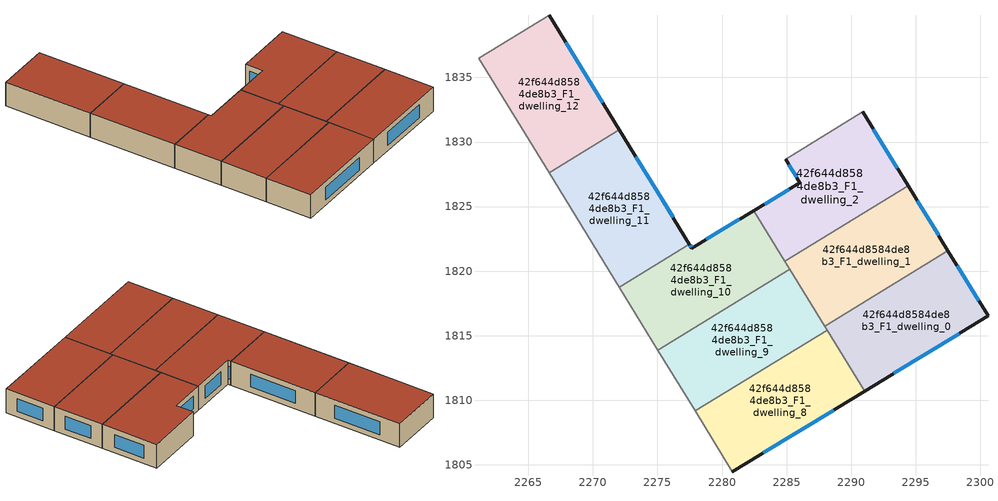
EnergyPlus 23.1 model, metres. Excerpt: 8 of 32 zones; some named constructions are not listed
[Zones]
42f644d8584de8b3_F1_dwelling_0
 floor to 42f644d8584de8b3_F0_dwelling_0 (EU_floor_Construction): 2297.49,1821.59 2300.59,1816.54 2291.03,1810.71 2287.95,1815.73 z3
 wall outside (EU_wall_Construction): 2291.03,1810.71 2300.59,1816.54 2297.49,1821.59 z3:6
 wall to 42f644d8584de8b3_F1_dwelling_1 (EU_wall_Construction): 2297.49,1821.59 2287.95,1815.73 z3:6
 wall to 42f644d8584de8b3_F1_dwelling_8 (EU_wall_Construction): 2288.13,1815.44 2291.03,1810.71 z3:6
 wall to 42f644d8584de8b3_F1_dwelling_9 (EU_wall_Construction): 2287.95,1815.73 2288.13,1815.44 z3:6
 window (EU_Window_Construction): 2293.27,1812.08 2298.35,1815.17 / 2299.86,1817.72 2298.22,1820.4 z3.7:5.3
 roof outside (EU_roof_Construction): 2300.59,1816.54 2297.49,1821.59 2287.95,1815.73 2291.03,1810.71 z6
42f644d8584de8b3_F1_dwelling_1
 floor to 42f644d8584de8b3_F0_dwelling_1 (EU_floor_Construction): 2294.4,1826.63 2297.49,1821.59 2287.95,1815.73 2284.85,1820.77 z3
 wall outside (EU_wall_Construction): 2297.49,1821.59 2294.4,1826.63 z3:6
 wall to 42f644d8584de8b3_F1_dwelling_2 (EU_wall_Construction): 2294.4,1826.63 2284.85,1820.77 z3:6
 wall to 42f644d8584de8b3_F1_dwelling_9 (EU_wall_Construction): 2285.24,1820.15 2287.95,1815.73 z3:6
 wall to 42f644d8584de8b3_F1_dwelling_10 (EU_wall_Construction): 2284.86,1820.77 2285.24,1820.15 z3:6
 window (EU_Window_Construction): 2296.76,1822.77 2295.13,1825.45 z3.7:5.3
 roof outside (EU_roof_Construction): 2297.49,1821.59 2294.4,1826.63 2284.85,1820.77 2287.95,1815.73 z6
42f644d8584de8b3_F1_dwelling_10
 floor to 42f644d8584de8b3_F0_dwelling_10 (EU_floor_Construction): 2282.45,1824.69 2285.24,1820.15 2275.03,1813.89 2272.05,1818.76 2277.48,1822.09 2277.67,1821.78 z3
 wall outside (EU_wall_Construction): 2282.45,1824.69 2277.67,1821.78 2277.48,1822.09 z3:6
 wall to 42f644d8584de8b3_F1_dwelling_9 (EU_wall_Construction): 2275.03,1813.89 2285.24,1820.15 z3:6
 wall adiabatic (EU_wall_Construction): 2272.05,1818.76 2275.03,1813.89 z3:6
 wall to 42f644d8584de8b3_F1_dwelling_11 (EU_wall_Construction): 2277.48,1822.09 2272.05,1818.76 z3:6
 wall to 42f644d8584de8b3_F1_dwelling_2 (EU_wall_Construction): 2284.86,1820.77 2282.45,1824.69 z3:6
 window (EU_Window_Construction): 2281.33,1824 2278.79,1822.46 / 2277.62,1821.85 2277.52,1822.01 z3.7:5.3
 roof outside (EU_roof_Construction): 2285.24,1820.15 2282.45,1824.69 2277.67,1821.78 2277.48,1822.09 2272.05,1818.76 2275.03,1813.89 z6
42f644d8584de8b3_F1_dwelling_11
 floor to 42f644d8584de8b3_F0_dwelling_11 (EU_floor_Construction): 2272.04,1830.94 2277.48,1822.09 2272.05,1818.76 2266.61,1827.61 z3
 wall outside (EU_wall_Construction): 2277.48,1822.09 2272.04,1830.94 z3:6
 wall adiabatic (EU_wall_Construction): 2266.61,1827.61 2272.05,1818.76 z3:6
 wall to 42f644d8584de8b3_F1_dwelling_12 (EU_wall_Construction): 2272.04,1830.94 2266.61,1827.61 z3:6
 window (EU_Window_Construction): 2276.2,1824.17 2273.32,1828.86 z3.7:5.3
 roof outside (EU_roof_Construction): 2277.48,1822.09 2272.04,1830.94 2266.61,1827.61 2272.05,1818.76 z6
42f644d8584de8b3_F1_dwelling_12
 floor to 42f644d8584de8b3_F0_dwelling_12 (EU_floor_Construction): 2266.61,1839.8 2272.04,1830.94 2266.61,1827.61 2261.18,1836.47 z3
 wall outside (EU_wall_Construction): 2272.04,1830.94 2266.61,1839.8 z3:6
 wall adiabatic (EU_wall_Construction): 2261.18,1836.47 2266.61,1827.61 z3:6
 wall to 42f644d8584de8b3_F1_dwelling_13 (EU_wall_Construction): 2266.61,1839.8 2261.18,1836.47 z3:6
 window (EU_Window_Construction): 2270.77,1833.02 2267.89,1837.72 z3.7:5.3
 roof outside (EU_roof_Construction): 2272.04,1830.94 2266.61,1839.8 2261.18,1836.47 2266.61,1827.61 z6
42f644d8584de8b3_F1_dwelling_2
 floor to 42f644d8584de8b3_F0_dwelling_2 (EU_floor_Construction): 2290.9,1832.34 2294.4,1826.63 2284.85,1820.77 2282.45,1824.69 2286.03,1826.86 2284.91,1828.67 z3
 wall outside (EU_wall_Construction): 2294.4,1826.63 2290.9,1832.34 / 2284.91,1828.67 2286.03,1826.86 2282.45,1824.69 z3:6
 wall to 42f644d8584de8b3_F1_dwelling_3 (EU_wall_Construction): 2290.9,1832.34 2284.91,1828.67 z3:6
 window (EU_Window_Construction): 2293.58,1827.97 2291.72,1831 / 2285.19,1826.35 2283.29,1825.2 / 2285.17,1828.25 2285.76,1827.29 z3.7:5.3
 roof outside (EU_roof_Construction): 2294.4,1826.63 2290.9,1832.34 2284.91,1828.67 2286.03,1826.86 2282.45,1824.69 2284.85,1820.77 z6
42f644d8584de8b3_F1_dwelling_8
 floor to 42f644d8584de8b3_F0_dwelling_8 (EU_floor_Construction): 2288.13,1815.44 2291.03,1810.71 2280.81,1804.48 2277.92,1809.18 z3
 wall outside (EU_wall_Construction): 2280.81,1804.48 2291.03,1810.71 z3:6
 wall adiabatic (EU_wall_Construction): 2277.92,1809.18 2280.81,1804.48 z3:6
 wall to 42f644d8584de8b3_F1_dwelling_9 (EU_wall_Construction): 2288.13,1815.44 2277.92,1809.18 z3:6
 window (EU_Window_Construction): 2283.21,1805.95 2288.63,1809.25 z3.7:5.3
 roof outside (EU_roof_Construction): 2291.03,1810.71 2288.13,1815.44 2277.92,1809.18 2280.81,1804.48 z6
42f644d8584de8b3_F1_dwelling_9
 floor to 42f644d8584de8b3_F0_dwelling_9 (EU_floor_Construction): 2285.24,1820.15 2288.13,1815.44 2277.92,1809.18 2275.03,1813.89 z3
 wall adiabatic (EU_wall_Construction): 2275.03,1813.89 2277.92,1809.18 z3:6
 roof outside (EU_roof_Construction): 2288.13,1815.44 2285.24,1820.15 2275.03,1813.89 2277.92,1809.18 z6
[HVACTEMPLATE:THERMOSTAT] Constant Heating Setpoint=20; Constant Cooling Setpoint=50
EU_HeatOnly_42f644d8584de8b3_F0_dwelling_0; EU_HeatOnly_42f644d8584de8b3_F0_dwelling_1; EU_HeatOnly_42f644d8584de8b3_F0_dwelling_2; EU_HeatOnly_42f644d8584de8b3_F0_dwelling_3; EU_HeatOnly_42f644d8584de8b3_F0_dwelling_4; EU_HeatOnly_42f644d8584de8b3_F0_dwelling_5; EU_HeatOnly_42f644d8584de8b3_F0_dwelling_6; EU_HeatOnly_42f644d8584de8b3_F0_dwelling_7; EU_HeatOnly_42f644d8584de8b3_F0_dwelling_8; EU_HeatOnly_42f644d8584de8b3_F0_dwelling_9; EU_HeatOnly_42f644d8584de8b3_F0_dwelling_10; EU_HeatOnly_42f644d8584de8b3_F0_dwelling_11; EU_HeatOnly_42f644d8584de8b3_F0_dwelling_12; EU_HeatOnly_42f644d8584de8b3_F0_dwelling_13; EU_HeatOnly_42f644d8584de8b3_F0_dwelling_14; EU_HeatOnly_42f644d8584de8b3_F0_dwelling_15; EU_HeatOnly_42f644d8584de8b3_F1_dwelling_0; EU_HeatOnly_42f644d8584de8b3_F1_dwelling_1; EU_HeatOnly_42f644d8584de8b3_F1_dwelling_2; EU_HeatOnly_42f644d8584de8b3_F1_dwelling_3; EU_HeatOnly_42f644d8584de8b3_F1_dwelling_4; EU_HeatOnly_42f644d8584de8b3_F1_dwelling_5; EU_HeatOnly_42f644d8584de8b3_F1_dwelling_6; EU_HeatOnly_42f644d8584de8b3_F1_dwelling_7; EU_HeatOnly_42f644d8584de8b3_F1_dwelling_8; EU_HeatOnly_42f644d8584de8b3_F1_dwelling_9; EU_HeatOnly_42f644d8584de8b3_F1_dwelling_10; EU_HeatOnly_42f644d8584de8b3_F1_dwelling_11; EU_HeatOnly_42f644d8584de8b3_F1_dwelling_12; EU_HeatOnly_42f644d8584de8b3_F1_dwelling_13; EU_HeatOnly_42f644d8584de8b3_F1_dwelling_14; EU_HeatOnly_42f644d8584de8b3_F1_dwelling_15
[SCHEDULE:CONSTANT]
Name | Hourly Value
EU_AlwaysOn | 1
EU_CoolingOff | 0
[SCHEDULE:FILE]
EU_Step8_GainSchedule_42f644d8584de8b3_F1_dwelling_15_f000: File=../../schedules/42f644d8584de8b3/42f644d8584de8b3_F1_dwelling_15_f000_gain.csv; Column Number=1; Rows to Skip at Top=0; Number of Hours of Data=8760; Column Separator=Comma; Interpolate to Timestep=No; Minutes per Item=60; Adjust Schedule for Daylight Savings=Yes
